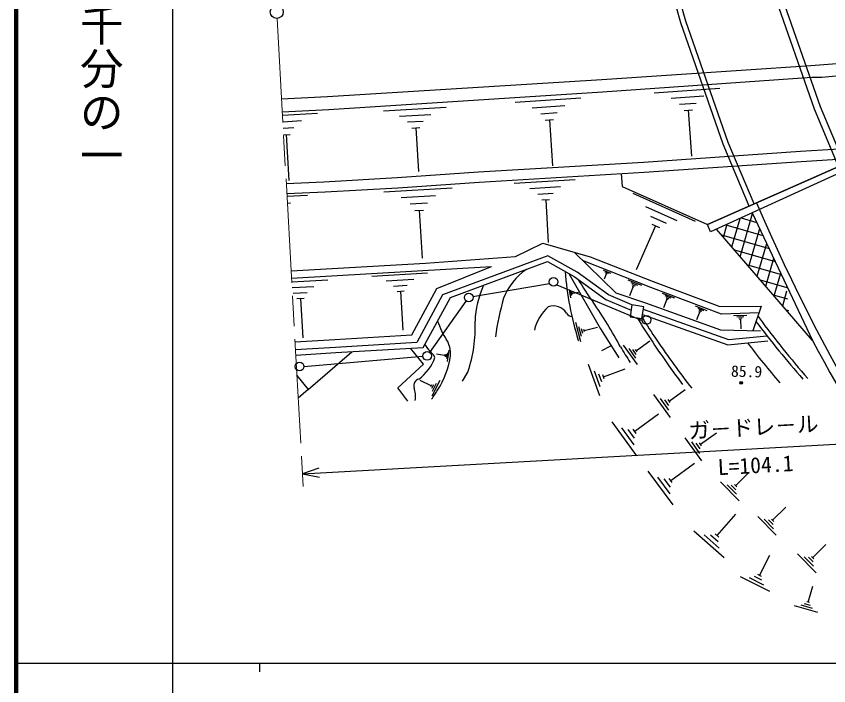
# Model space of a CAD drawing. Units: millimetres, scale not verified. Extents: x 40000 to 680000, y 20000 to 380000.
# Drawn here: x 40000 to 133574, y 202409 to 279500 of the extents above; entities that cross this region are included whole.
import ezdxf
from ezdxf.enums import TextEntityAlignment as Align

# ---------------------------------------------------------------- set-up
doc = ezdxf.new("R2010")
doc.units = ezdxf.units.MM
doc.header["$LTSCALE"] = 1000
doc.linetypes.add('CHAIN', pattern=[18.5, 12, -1.5, 3.5, -1.5])
for name, color, linetype, lineweight in [('M-BGD', 7, 'Continuous', 25), ('M-BMK', 2, 'CHAIN', 13), ('M-BMK-SRVR', 3, 'Continuous', 25), ('M-TTL', 2, 'Continuous', 140), ('M-TTL-BAND', 7, 'Continuous', 25)]:
    doc.layers.add(name, color=color, linetype=linetype, lineweight=lineweight)
doc.styles.add('@ＭＳ ゴシック', font='')
doc.styles.add('ＭＳ ゴシック', font='')
doc.styles.get('@ＭＳ ゴシック').set_extended_font_data('@MS Gothic')
doc.styles.get('ＭＳ ゴシック').set_extended_font_data('MS Gothic')

msp = doc.modelspace()

# ---------------------------------------------------------------- linework, layer by layer
at = {"layer": 'M-BGD'}
for p, q in [((131518, 273826), (132513, 273901)), ((113468, 270694), (121016, 271208)), ((97463, 269593), (105018, 270107)), ((115406, 270068), (119180, 270325)), ((116401, 269378), (118288, 269506)), ((82286, 268612), (89497, 269032)), ((99403, 268966), (103181, 269223)), ((116924, 268655), (117868, 268719)), ((117396, 268687), (117756, 263404)), ((70661, 268115), (74699, 268350)), ((84131, 267996), (87737, 268206)), ((100399, 268274), (102288, 268403)), ((70703, 267362), (72861, 267488)), ((85074, 267327), (86877, 267432)), ((85567, 266632), (86468, 266685)), ((100923, 267551), (101867, 267615)), ((101395, 267583), (101755, 262294)), ((70745, 266610), (71965, 266681)), ((70787, 265857), (71538, 265901)), ((71068, 265873), (71375, 260606)), ((86018, 266659), (86312, 261610)), ((140125, 264574), (119593, 255513)), ((97351, 260276), (104377, 260684)), ((82325, 259293), (90218, 259752)), ((99148, 259675), (102661, 259879)), ((71181, 258780), (73526, 258916)), ((84344, 258618), (88291, 258848)), ((100067, 259023), (101824, 259126)), ((100547, 258346), (101426, 258397)), ((100986, 258372), (101272, 253453)), ((110998, 259137), (118205, 255914)), ((71225, 257980), (71572, 258000)), ((85377, 257886), (87350, 258001)), ((112478, 257610), (116081, 255999)), ((85916, 257126), (86903, 257183)), ((86409, 257154), (86730, 251629)), ((113056, 256487), (114858, 255681)), ((123388, 251817), (124811, 256769)), ((113185, 255565), (114086, 255162)), ((121436, 254077), (121859, 255547)), ((121731, 255489), (125996, 254264)), ((122412, 252947), (123356, 256231)), ((123479, 256288), (125284, 255769)), ((113635, 255363), (111380, 250319)), ((124364, 250688), (125620, 255058)), ((121211, 254338), (126708, 252759)), ((125340, 249558), (126429, 253348)), ((122705, 252608), (127420, 251254)), ((124199, 250879), (128132, 249748)), ((126316, 248428), (127238, 251638)), ((71706, 249328), (94720, 250681)), ((80945, 249578), (87368, 249956)), ((107597, 250247), (108459, 249913)), ((107779, 250077), (108210, 249910)), ((107854, 249949), (108069, 249866)), ((107874, 249842), (107982, 249801)), ((127292, 247298), (128047, 249928)), ((71730, 248901), (75867, 249144)), ((82588, 249030), (85800, 249219)), ((107928, 249821), (107695, 249218)), ((110448, 249144), (111995, 248546)), ((125693, 249149), (128728, 248277)), ((71766, 248251), (74282, 248399)), ((83429, 248435), (85035, 248530)), ((92590, 247236), (101428, 248728)), ((102264, 248592), (112102, 244469)), ((103869, 247083), (103722, 248048)), ((111042, 248381), (110623, 247298)), ((110775, 248840), (111548, 248541)), ((110908, 248610), (111295, 248461)), ((110945, 248418), (111139, 248343)), ((71885, 247607), (73508, 247702)), ((83868, 247816), (84671, 247864)), ((84270, 247840), (84534, 243344)), ((103928, 247339), (103855, 247822)), ((104006, 247474), (103970, 247716)), ((104094, 247549), (104075, 247670)), ((104085, 247610), (104760, 247713)), ((114383, 247622), (115818, 247067)), ((114686, 247340), (115404, 247062)), ((114810, 247127), (115169, 246988)), ((127188, 247419), (128828, 246947)), ((128268, 246168), (128758, 247875)), ((72329, 246981), (73140, 247029)), ((72735, 247005), (73002, 242460)), ((87617, 240799), (91817, 246699)), ((114934, 246914), (114545, 245910)), ((114844, 246949), (115024, 246879)), ((118204, 246144), (119530, 245631)), ((125797, 246102), (124815, 243288)), ((118713, 245490), (118354, 244562)), ((118484, 245883), (119147, 245627)), ((118599, 245687), (118930, 245559)), ((118630, 245522), (118796, 245458)), ((128682, 245689), (128927, 245618)), ((105025, 242015), (104438, 244237)), ((122612, 245038), (124156, 245090)), ((123003, 244896), (123775, 244923)), ((123202, 244749), (123588, 244762)), ((123303, 244597), (123496, 244604)), ((123400, 244601), (123437, 243520)), ((105101, 242630), (104807, 243740)), ((105249, 242966), (105102, 243521)), ((105435, 243164), (105361, 243441)), ((105398, 243302), (106953, 243714)), ((87531, 241104), (87067, 241729)), ((107444, 241000), (108482, 241542)), ((111554, 239405), (109946, 241626)), ((111417, 240998), (112971, 242123)), ((73618, 236504), (78648, 240863)), ((89335, 240453), (88406, 240598)), ((89348, 240536), (89323, 240370)), ((89494, 240599), (89442, 240266)), ((89653, 240744), (89549, 240080)), ((89837, 241055), (89631, 239727)), ((111374, 240121), (110570, 241231)), ((111395, 240559), (110993, 241114)), ((111517, 240859), (111316, 241136)), ((73136, 239180), (86837, 240344)), ((107201, 235793), (105906, 239382)), ((107236, 236820), (106589, 238614)), ((107630, 237976), (110143, 238883)), ((91381, 237464), (91989, 238523)), ((107433, 237398), (107109, 238295)), ((107711, 237752), (107549, 238200)), ((87776, 236933), (86531, 237575)), ((87833, 237044), (87719, 236821)), ((88069, 237063), (87839, 236618)), ((88769, 237547), (87851, 235768)), ((88361, 237194), (87902, 236304)), ((123431, 237320), (123554, 237249)), ((115353, 233296), (113439, 235940)), ((115190, 235193), (117040, 236532)), ((115139, 234149), (114182, 235471)), ((115164, 234671), (114686, 235332)), ((115309, 235027), (115070, 235358)), ((111226, 231709), (113963, 233714)), ((72961, 226824), (177110, 232623)), ((111485, 228895), (108622, 232805)), ((111160, 230159), (109728, 232114)), ((111193, 230934), (110477, 231911)), ((111405, 231465), (111047, 231953)), ((118795, 230209), (120646, 231549)), ((118959, 228313), (117045, 230957)), ((118745, 229166), (117788, 230488)), ((118770, 229687), (118291, 230348)), ((118915, 230044), (118675, 230375)), ((74861, 227448), (72961, 226824)), ((115378, 226039), (118114, 228043)), ((72961, 226824), (74918, 226414)), ((115637, 223225), (112773, 227134)), ((122834, 225448), (124361, 226955)), ((115312, 224489), (113880, 226443)), ((115345, 225264), (114629, 226241)), ((115557, 225794), (115199, 226283)), ((123257, 223712), (121104, 225892)), ((122937, 224472), (121860, 225563)), ((122969, 225312), (122700, 225584)), ((122886, 224960), (122347, 225505)), ((127111, 221465), (128630, 222965)), ((120705, 219714), (122864, 222152)), ((127531, 219737), (125388, 221907)), ((127213, 220494), (126141, 221579)), ((127162, 220979), (126626, 221522)), ((127245, 221329), (126977, 221601)), ((121521, 217127), (118038, 220212)), ((120923, 219521), (120487, 219907)), ((120959, 218246), (119217, 219789)), ((120832, 218980), (119961, 219751)), ((131715, 217156), (133234, 218656)), ((125612, 215098), (126795, 217452)), ((132135, 215427), (129992, 217598)), ((131816, 216184), (130745, 217270)), ((131765, 216670), (131230, 217213)), ((131849, 217020), (131581, 217291)), ((126787, 213244), (123424, 214934)), ((126115, 214003), (124434, 214848)), ((125864, 214550), (125023, 214973)), ((125822, 214992), (125402, 215204)), ((131201, 212030), (131739, 213894)), ((132302, 210848), (129639, 211616)), ((131713, 211306), (130382, 211690)), ((131457, 211668), (130792, 211860)), ((131368, 211982), (131035, 212078))]:
    msp.add_line(p, q, dxfattribs=at)
for points in [[(135469, 262301), (132625, 269059), (127995, 282357), (124674, 294078), (122697, 302984), (122653, 303219)], [(134782, 262012), (131929, 268792), (127284, 282132), (123951, 293895), (121967, 302835), (121921, 303082)], [(124408, 257646), (121417, 264754), (116546, 278745), (113034, 291139), (110938, 300582), (110857, 301015)], [(124970, 257895), (121990, 264975), (117132, 278930), (113629, 291290), (111540, 300705), (111461, 301128)], [(132513, 273901), (144981, 274848), (153005, 275224), (171524, 275244), (181280, 275871), (183002, 275987)], [(132765, 272496), (145055, 273650), (153034, 274024), (171563, 274044), (181377, 274848), (183073, 274995)], [(70557, 269991), (75836, 270246), (107455, 272207), (131514, 273826)], [(70639, 268508), (75983, 268758), (107498, 270792), (131617, 272492), (132765, 272496)], [(71100, 260224), (75422, 260446), (83861, 260921), (93237, 261577), (112250, 262708), (130303, 263950), (140465, 264596)], [(109679, 261386), (109774, 259903), (119603, 255517), (131088, 260606), (140125, 264574)], [(71164, 259086), (75567, 259285), (83934, 259756), (93313, 260412), (112325, 261543), (130380, 262785), (137010, 263206)], [(134426, 261288), (119962, 254681), (119593, 255513)], [(124761, 256873), (131715, 242178), (120645, 254993)], [(97484, 251842), (100652, 253362), (106084, 251811), (113351, 248968), (121043, 246074), (125797, 246102)], [(71659, 250174), (87126, 251082), (97484, 251842)], [(110894, 246256), (108214, 247429), (104581, 250047), (101230, 251908), (89087, 247410), (86148, 241923), (76754, 241366), (72165, 241081)], [(104255, 252333), (109034, 247648), (112480, 246507)], [(72199, 240482), (76790, 240767), (86869, 241364), (90000, 247108), (101180, 251250), (104259, 249540), (107915, 246904), (110800, 245642)], [(125530, 245337), (121224, 245191), (113087, 248270), (105231, 251376)], [(72114, 242010), (76698, 242294), (85574, 242820), (88433, 248159), (94720, 250681)], [(103622, 249893), (107289, 243515), (109398, 240182)], [(112480, 246507), (121109, 243375), (125713, 243267)], [(112217, 245763), (122026, 242292), (126490, 242720)], [(112124, 245159), (121951, 241682), (126547, 242122)], [(85110, 235179), (83933, 236699), (86915, 239440), (85388, 241274)], [(72330, 238127), (73618, 236504), (72475, 235517)]]:
    msp.add_lwpolyline(points, dxfattribs=at)
msp.add_lwpolyline([(112261, 246046), (110894, 246256), (110685, 244889), (112051, 244680)], close=True, dxfattribs=at)
for centre, radius in [((101888, 248922), 500), ((92107, 247107), 500), ((112599, 244530), 500), ((87335, 240386), 500), ((72636, 239171), 500), ((72636, 239171), 500), ((123492, 237285), 150), ((123492, 237285), 120), ((123492, 237285), 100), ((123492, 237285), 90), ((123492, 237285), 60), ((123492, 237285), 30)]:
    msp.add_circle(centre, radius, dxfattribs=at)
for centre, radius, start, end in [((131480, 274325), 500, 273.85032, 274.28731), ((332420, 347066), 225500, 203.25966, 219.05036), ((102895, 244381), 7266, 124.76298, 158.65325), ((141017, 253239), 37942, 184.70499, 196.89321), ((123564, 259656), 21544, 209.02484, 217.43437), ((104207, 243865), 11385, 155.8567, 177.39172), ((129278, 237610), 34462, 164.14505, 171.67174), ((101853, 244369), 1782, 32.28302, 109.16313), ((53941, 210969), 63441, 28.69337, 34.12656), ((104743, 242176), 5206, 131.8785, 166.84315), ((104045, 245754), 811, 212.28302, 266.25456), ((96843, 247082), 8742, 197.87716, 213.60934), ((77798, 243558), 15058, 340.46859, 3.14379), ((190625, 293150), 92729, 211.45535, 215.53446), ((179592, 286356), 79266, 211.59286, 213.84436), ((227916, 322154), 128857, 217.13569, 220.94373), ((203740, 301852), 96799, 215.97939, 216.13552), ((203740, 301852), 96799, 216.13552, 221.42721), ((87251, 240707), 2775, 354.36659, 33.60934), ((165096, 260551), 63107, 196.89321, 196.96705), ((250439, 327690), 165164, 211.48527, 212.21825), ((210106, 308152), 116754, 214.38815, 217.75798), ((210816, 308183), 109062, 217.42806, 220.5427), ((336441, 351033), 231872, 208.00044, 219.03524), ((84686, 238168), 4088, 30.09035, 45.9059), ((83180, 242034), 5360, 306.20512, 340.19358), ((80158, 241832), 9954, 327.27082, 351.92673), ((186865, 289855), 87756, 215.21078, 216.9458), ((86530, 236986), 746, 104.2608, 198.21263), ((82650, 235709), 3339, 352.10758, 18.21263), ((57075, 256667), 37392, 325.35557, 327.27082)]:
    msp.add_arc(centre, radius, start, end, dxfattribs=at)
at = {"layer": 'M-BMK'}
msp.add_line((70042, 279251), (73070, 224827), dxfattribs=at)
at = {"layer": 'M-BMK-SRVR'}
msp.add_circle((70000, 280000), 750, dxfattribs=at)
at = {"layer": 'M-TTL'}
msp.add_line((40000, 380000), (40000, 20000), dxfattribs=at)
at = {"layer": 'M-TTL-BAND'}
for p, q in [((58000, 370000), (58000, 20000)), ((40000, 205000), (579000, 205000)), ((68000, 205000), (68000, 204000))]:
    msp.add_line(p, q, dxfattribs=at)

# ---------------------------------------------------------------- texts
at = {"layer": 'M-BGD', "style": 'ＭＳ ゴシック'}
msp.add_text('85.9', height=1320, rotation=358.645, dxfattribs=at).set_placement((122295, 237597), align=Align.BOTTOM_LEFT)
msp.add_text('ガ－ドレ－ル', height=1833, rotation=3.187, dxfattribs=at).set_placement((124980, 230722), align=Align.BOTTOM_CENTER)
at = {"layer": 'M-BGD', "style": '@ＭＳ ゴシック'}
msp.add_text('L=104.1', height=1833, rotation=3.187, dxfattribs=at).set_placement((125091, 228725), align=Align.TOP_CENTER)
at = {"layer": 'M-TTL-BAND', "style": '@ＭＳ ゴシック'}
msp.add_text('縮尺千分の一', height=3666, rotation=270, dxfattribs=at).set_placement((49777, 261030), align=Align.MIDDLE_RIGHT)

doc.saveas('drawing.dxf')
